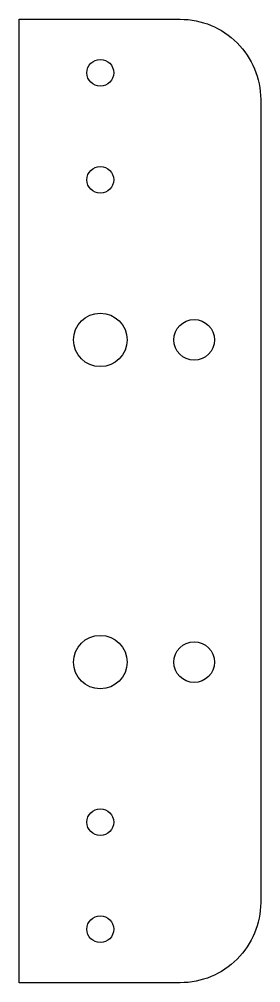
# Model space of a CAD drawing. Header units: inches. Extents: x -2.48 to -0.23, y -4.5 to 4.5.
import ezdxf

# ---------------------------------------------------------------- set-up
doc = ezdxf.new("R2010")
doc.units = ezdxf.units.IN
doc.layers.get('0').update_dxf_attribs({"linetype": 'CONTINUOUS'})

msp = doc.modelspace()

# ---------------------------------------------------------------- linework, layer by layer
msp.add_lwpolyline([(-0.2275, -3.75, -0.414214), (-0.9775, -4.5), (-2.4775, -4.5), (-2.4775, 4.5), (-0.9775, 4.5, -0.414214), (-0.2275, 3.75)], format="xyb", close=True)
for centre, radius in [((-1.7225, 4), 0.125), ((-1.7225, 3), 0.125), ((-1.7225, 1.505), 0.25), ((-0.8475, 1.505), 0.19), ((-1.7225, -1.505), 0.25), ((-0.8475, -1.505), 0.19), ((-1.7225, -3), 0.125), ((-1.7225, -4), 0.125)]:
    msp.add_circle(centre, radius)

doc.saveas('drawing.dxf')
